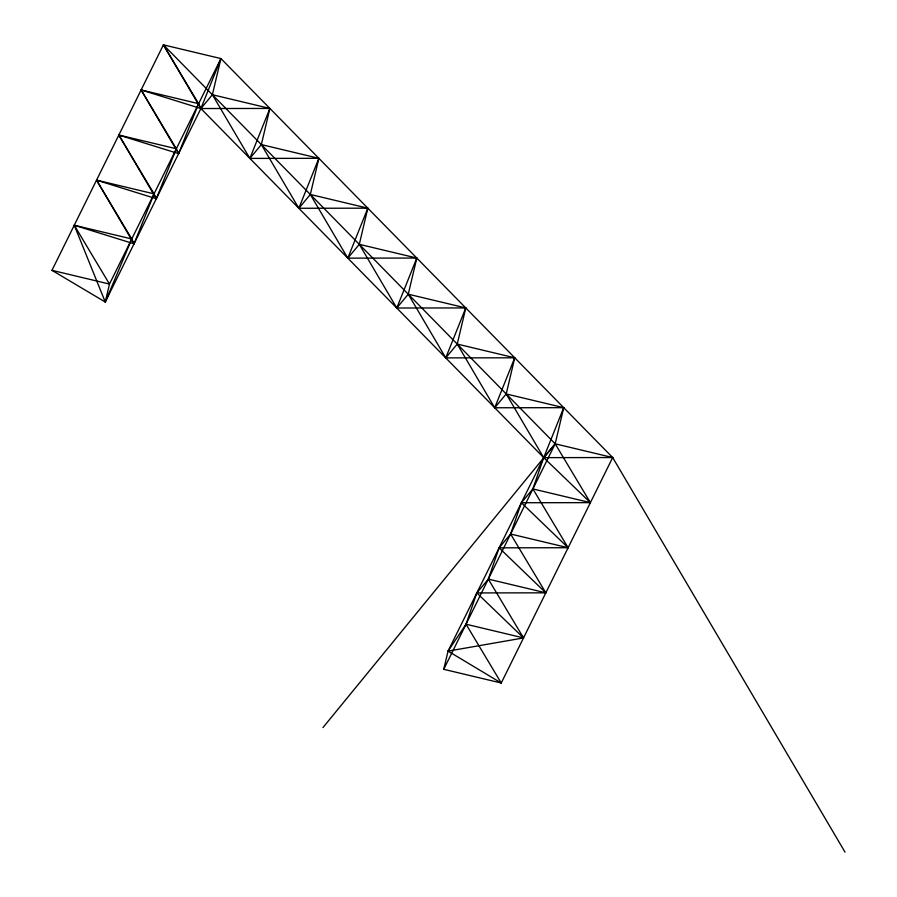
<?xml version="1.0" encoding="UTF-8"?>
<svg xmlns="http://www.w3.org/2000/svg" width="897" height="897" viewBox="0 0 897 897"><rect width="100%" height="100%" fill="white"/><g stroke="black" fill="none" stroke-linecap="round" stroke-linejoin="round"><path stroke-width="1.35" d="M51.97 270.333L109.479 284.057L74.26 225.237L134.023 243.827L131.769 238.961L74.26 225.237L105.263 302.02L109.479 284.057L220.92 58.574L163.411 44.85L51.97 270.333L105.263 302.02L200.894 108.537L220.92 58.574L612.685 457.548L845.03 852.15M220.92 58.574L212.387 94.723L200.894 108.537L141.132 89.947L178.604 153.634L198.629 103.671L163.411 44.85L555.187 443.824L590.405 502.645L521.404 502.735L510.606 534.018L499.113 547.832L488.327 579.114L476.823 592.928L466.036 624.211L448.063 651.121L443.746 669.308L501.244 683.021L612.685 457.548L555.187 443.824L543.694 457.638L448.063 651.121L501.244 683.021L466.036 624.211L523.534 637.924L488.327 579.114L545.825 592.827L510.606 534.018L568.115 547.731L532.896 488.921L543.694 457.638L563.72 407.675L506.211 393.951L494.718 407.765L457.246 344.078L465.778 307.929L408.27 294.205L396.777 308.019L359.305 244.332L367.826 208.182L310.328 194.47L298.836 208.272L261.352 144.596L269.885 108.447L212.387 94.723L249.859 158.41L318.861 158.321L310.328 194.47L347.801 258.145L416.802 258.056L408.27 294.205L445.753 357.892L514.743 357.802L506.211 393.951L543.694 457.638L590.405 502.645L532.896 488.921L521.404 502.735L568.115 547.731L499.113 547.832L545.825 592.827L476.823 592.928L523.534 637.924L448.063 651.121M443.746 669.308L555.187 443.824L563.72 407.675L494.718 407.765L514.743 357.802L457.246 344.078L445.753 357.892L465.778 307.929L396.777 308.019L416.802 258.056L359.305 244.332L347.801 258.145L367.826 208.182L298.836 208.272L318.861 158.321L261.352 144.596L249.859 158.41L269.885 108.447L200.894 108.537L163.411 44.85M105.263 302.02L131.769 238.961L96.551 180.14L154.049 193.864L156.313 198.73L96.551 180.14L134.023 243.827L154.049 193.864L118.841 135.043L176.339 148.767L178.604 153.634L118.841 135.043L156.313 198.73L176.339 148.767L141.132 89.947L198.629 103.671L200.894 108.537L543.694 457.638L612.685 457.548M322.965 727.568L555.187 443.824"/></g></svg>
